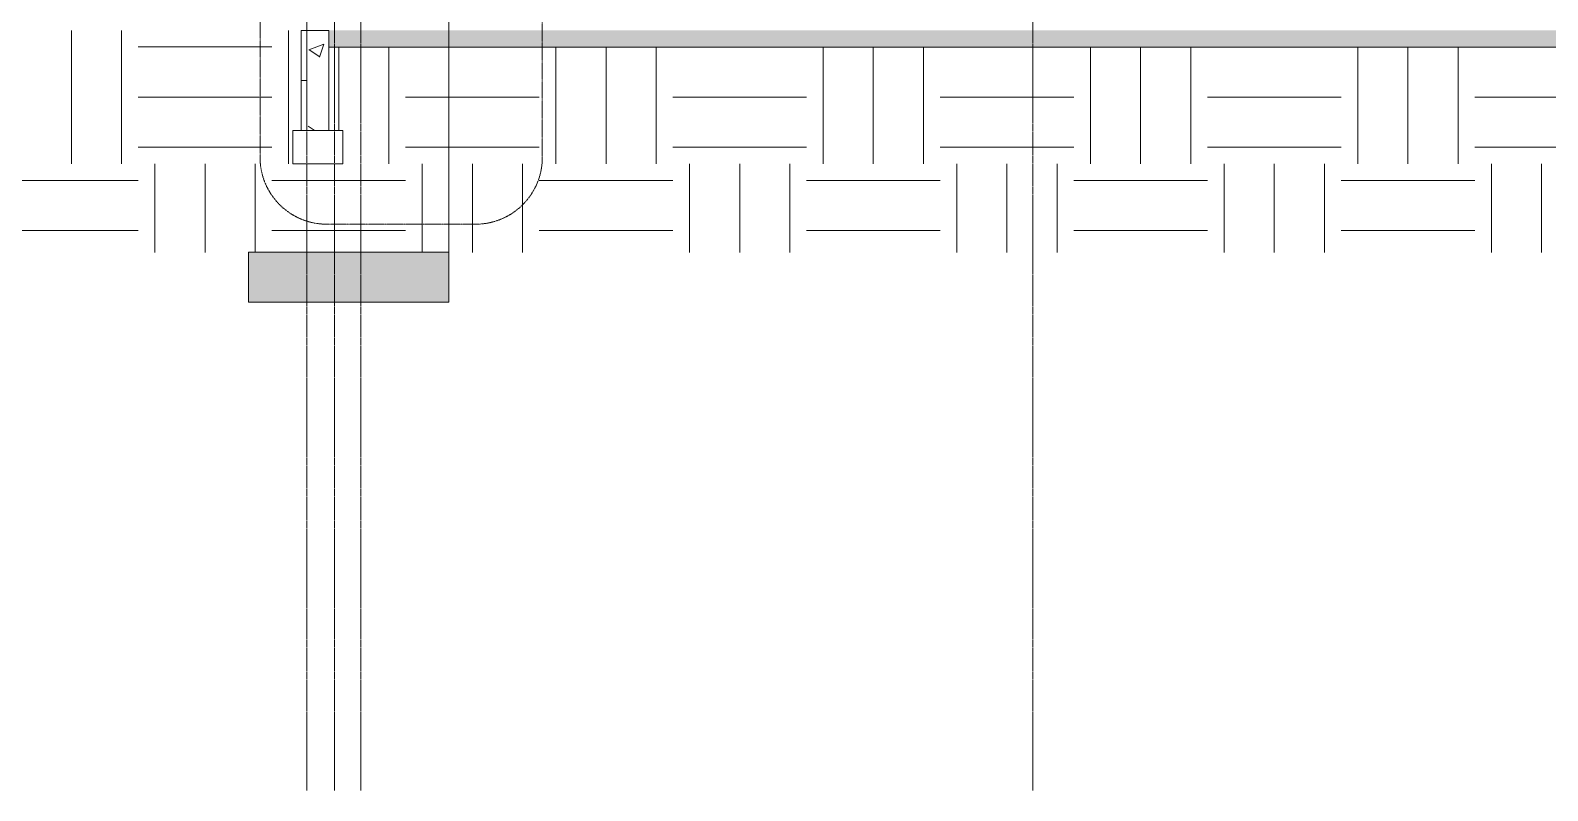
# Model space of a CAD drawing. Header units: inches. Extents: x 21386 to 98813, y -290 to 853.
# Drawn here: x 31716 to 32261, y -273 to 0 of the extents above; entities that cross this region are included whole.
import ezdxf

# ---------------------------------------------------------------- set-up
doc = ezdxf.new("R2010")
doc.units = ezdxf.units.IN
doc.header["$MEASUREMENT"] = 0
doc.linetypes.add('Dash Dot 3_16_', pattern=[0.3125, 0.1875, -0.0625, 0, -0.0625])
doc.linetypes.add('Grid Line 1_2_', pattern=[0.875, 0.5, -0.125, 0.125, -0.125])
for name, color, linetype, lineweight in [('A-ANNO-SYMB', 150, 'Continuous', 9), ('A-FLOR', 192, 'Continuous', 13), ('A-FLOR-MCUT', 51, 'Continuous', 9), ('A-FLOR-PATT', 8, 'Continuous', 25), ('A-WALL', 113, 'Continuous', 13), ('A-WALL-PATT', 111, 'Continuous', 25), ('C-TOPO', 7, 'Continuous', 13), ('G-ANNO-SYMB', 111, 'Continuous', 9), ('L-SITE-WALL', 31, 'Continuous', 13), ('S-FNDN', 32, 'Continuous', 13), ('S-GRID', 1, 'Continuous', 9)]:
    doc.layers.add(name, color=color, linetype=linetype, lineweight=lineweight)
pattern_1 = [(50, (22011.01, 102), (55.0854, -4.8198), [5.76, -63.36]), (355, (22011.01, 102), (-10.6557, 57.7685), [4.608, -50.688]), (100.451, (22015.6, 101.6), (44.4295, 52.9487), [4.895, -53.848]), (46.184, (22011.01, 117.36), (81.9644, -12.712), [8.64, -95.04]), (96.636, (22017.84, 116.3), (71.7815, 74.8124), [7.343, -80.772]), (351.184, (22011.01, 117.36), (71.782, 74.8124), [6.912, -76.032]), (21, (22018.69, 113.52), (45.842, -30.9215), [5.76, -63.36]), (326, (22018.69, 113.52), (18.687, 55.6915), [4.608, -50.688]), (71.451, (22022.51, 110.943), (64.529, 24.77), [4.895, -53.848]), (37.5, (22011.012, 102), (0.9339, 25.5668), [2.534, -47.539, 2.534, -48.922, -50.88]), (37.5, (22011.012, 102), (0.9339, 25.5668), [-101.53, 2.534, -48.346]), (7.5, (22011.012, 102), (20.204, 30.2913), [2.534, -26.803, 2.534, -46.387, -19.392]), (7.5, (22011.012, 102), (20.204, 30.2913), [-78.259, 2.534, -16.858]), (327.5, (21993.885, 102), (40.9978, -1.7324), [2.534, -16.666, 2.534, -57.37, -79.488]), (327.5, (21993.885, 102), (40.9978, -1.7324), [-79.104, 2.534, -76.954]), (317.5, (21986.205, 102), (44.7889, 7.6878), [2.534, -22.426, 2.534, -37.248, -56.448]), (317.5, (21986.205, 102), (44.7889, 7.6878), [-64.742, 2.534, -53.914])]
pattern_2 = [(0, (22011.01, 102), (48, 48), [48, -48]), (0, (22011.01, 120), (48, 48), [48, -48]), (0, (22011.01, 138), (48, 48), [48, -48]), (90, (22017.01, 144), (-48, 48), [48, -48]), (90, (22035.01, 144), (-48, 48), [48, -48]), (90, (22053.01, 144), (-48, 48), [48, -48])]

# ---------------------------------------------------------------- blocks, each defined once
blk = doc.blocks.new('Struct_Xcel_Sports Complex_rvt-3-Building Section - North_South looking East _ Fitness Center')
at = {"layer": 'A-FLOR-PATT', "lineweight": 9}
h = blk.add_hatch(dxfattribs=at)
h.set_pattern_fill('FP_46', color=256, style=0, pattern_type=2)
h.set_pattern_definition(pattern_1)
h.paths.add_polyline_path([(21132.3, -6), (22790.8, -6), (22790.8, 0), (21132.3, 0), (21132.3, -1.69)], flags=0)
at = {"layer": 'A-WALL-PATT', "lineweight": 9}
h = blk.add_hatch(dxfattribs=at)
h.set_pattern_fill('FP_46', color=8, style=0, pattern_type=2)
h.set_pattern_definition(pattern_1)
h.paths.add_polyline_path([(21132.3, -36), (21132.3, 0), (21124.3, 0), (21124.3, -36)], flags=0)
at = {"layer": 'S-FNDN', "lineweight": 9}
h = blk.add_hatch(dxfattribs=at)
h.set_pattern_fill('FP_46', color=8, style=0, pattern_type=2)
h.set_pattern_definition(pattern_1)
h.paths.add_polyline_path([(21119.3, -48), (21137.3, -48), (21137.3, -36), (21119.3, -36), (21119.3, -40.76)], flags=0)
at = {"layer": 'A-FLOR', "color": 7}
blk.add_line((21132.3, -6), (22790.8, -6), dxfattribs=at)
at = {"layer": 'A-FLOR-MCUT', "color": 7, "lineweight": 13}
blk.add_line((21132.3, 0), (21132.3, -6), dxfattribs=at)
at = {"layer": 'A-WALL', "color": 7}
blk.add_line((21132.3, -6), (21132.3, 0), dxfattribs=at)
at = {"layer": 'L-SITE-WALL', "color": 7}
for p, q in [((21132.3, 0), (21124.3, 0)), ((21124.3, 0), (21124.3, -36)), ((21132.3, -36), (21132.3, -6)), ((21124.3, -36), (21132.3, -36))]:
    blk.add_line(p, q, dxfattribs=at)
at = {"layer": 'S-FNDN', "color": 7}
for p, q in [((21137.3, -36), (21119.3, -36)), ((21119.3, -36), (21119.3, -48)), ((21137.3, -48), (21137.3, -36)), ((21119.3, -48), (21137.3, -48))]:
    blk.add_line(p, q, dxfattribs=at)
blk = doc.blocks.new('Section - 3_32_ x 3_8_-18514-Building Section - North_South looking East _ Fitness Center')
at = {"layer": 'G-ANNO-SYMB'}
blk.add_hatch(color=256, dxfattribs=at).paths.add_polyline_path([(22320.83, -79.66), (22248.83, -79.66), (22248.83, -97.66), (22320.83, -97.66)], flags=0)
for p, q in [((22248.83, -97.66), (22248.83, -79.66)), ((22248.83, -79.66), (22320.83, -79.66)), ((22320.83, -79.66), (22320.83, -97.66)), ((22320.83, -97.66), (22248.83, -97.66))]:
    blk.add_line(p, q, dxfattribs=at)

msp = doc.modelspace()

# ---------------------------------------------------------------- hatches: boundary and pattern name
at = {"layer": 'A-WALL-PATT', "lineweight": 9}
h = msp.add_hatch(dxfattribs=at)
h.set_pattern_fill('FP_38', color=8, style=0, pattern_type=2)
h.set_pattern_definition([(0, (22011.012, 102), (0, 24), []), (90, (22011.012, 102), (-24, 1e-15), [])])
h.paths.add_polyline_path([(31813.56, -36), (31815.56, -36), (31815.56, 0), (31813.56, 0), (31813.56, -1.69)], flags=0)
at = {"layer": 'C-TOPO', "lineweight": 9}
h = msp.add_hatch(dxfattribs=at)
h.set_pattern_fill('FP_34', color=8, style=0, pattern_type=2)
h.set_pattern_definition(pattern_2)
h.paths.add_polyline_path([(31796.89, -79.83), (31816.2, -79.83), (31816.2, -48), (31810.56, -48), (31810.56, -36), (31813.56, -36), (31813.56, 0), (31246.32, 0), (31246.32, -79.83), (31788.59, -79.83)], flags=0)
h = msp.add_hatch(dxfattribs=at)
h.set_pattern_fill('FP_34', color=8, style=0, pattern_type=2)
h.set_pattern_definition(pattern_2)
h.paths.add_polyline_path([(32795.67, -79.83), (33490.06, -79.83), (33490.06, -48), (33477.06, -48), (33477.06, -36), (33482.06, -36), (33482.06, -6), (31823.56, -6), (31823.56, -36), (31828.56, -36), (31828.56, -48), (31816.2, -48), (31816.2, -79.83), (32640.73, -79.83)], flags=0)

# ---------------------------------------------------------------- linework, layer by layer
at = {"layer": 'A-ANNO-SYMB', "linetype": 'Dash Dot 3_16_'}
for p, q in [((31798.8, 452.37), (31798.8, -45.66)), ((31900.18, -45.66), (31900.18, 452.37)), ((31822.8, -69.66), (31876.18, -69.66))]:
    msp.add_line(p, q, dxfattribs=at)
for centre, start, end in [((31822.8, -45.66), 180, 270), ((31876.18, -45.66), 270, 360)]:
    msp.add_arc(centre, 24, start, end, dxfattribs=at)
at = {"layer": 'G-ANNO-SYMB'}
msp.add_line((31866.6, 737.16), (31866.6, -79.66), dxfattribs=at)
at = {"layer": 'L-SITE-WALL', "color": 7}
for p, q in [((31815.56, 0), (31813.56, 0)), ((31813.56, 0), (31813.56, -36)), ((31815.56, -36), (31815.56, 0)), ((31813.56, -36), (31815.56, -36))]:
    msp.add_line(p, q, dxfattribs=at)
at = {"layer": 'S-GRID', "linetype": 'Grid Line 1_2_'}
for p, q in [((31815.56, -273.16), (31815.56, 738.66)), ((31825.56, -273.16), (31825.56, 738.66)), ((31835.06, -273.16), (31835.06, 738.66)), ((32076.31, -273.16), (32076.31, 738.66)), ((32076.31, -273.16), (32076.31, 738.66))]:
    msp.add_line(p, q, dxfattribs=at)

# ---------------------------------------------------------------- block references
at = {"color": 170, "lineweight": 5}
msp.add_blockref('Struct_Xcel_Sports Complex_rvt-3-Building Section - North_South looking East _ Fitness Center', (10691.26, 0), dxfattribs=at)
at = {"layer": 'G-ANNO-SYMB', "extrusion": (0, 0, -1)}
msp.add_blockref('Section - 3_32_ x 3_8_-18514-Building Section - North_South looking East _ Fitness Center', (-54115.44, 0), dxfattribs=at)

doc.saveas('drawing.dxf')
